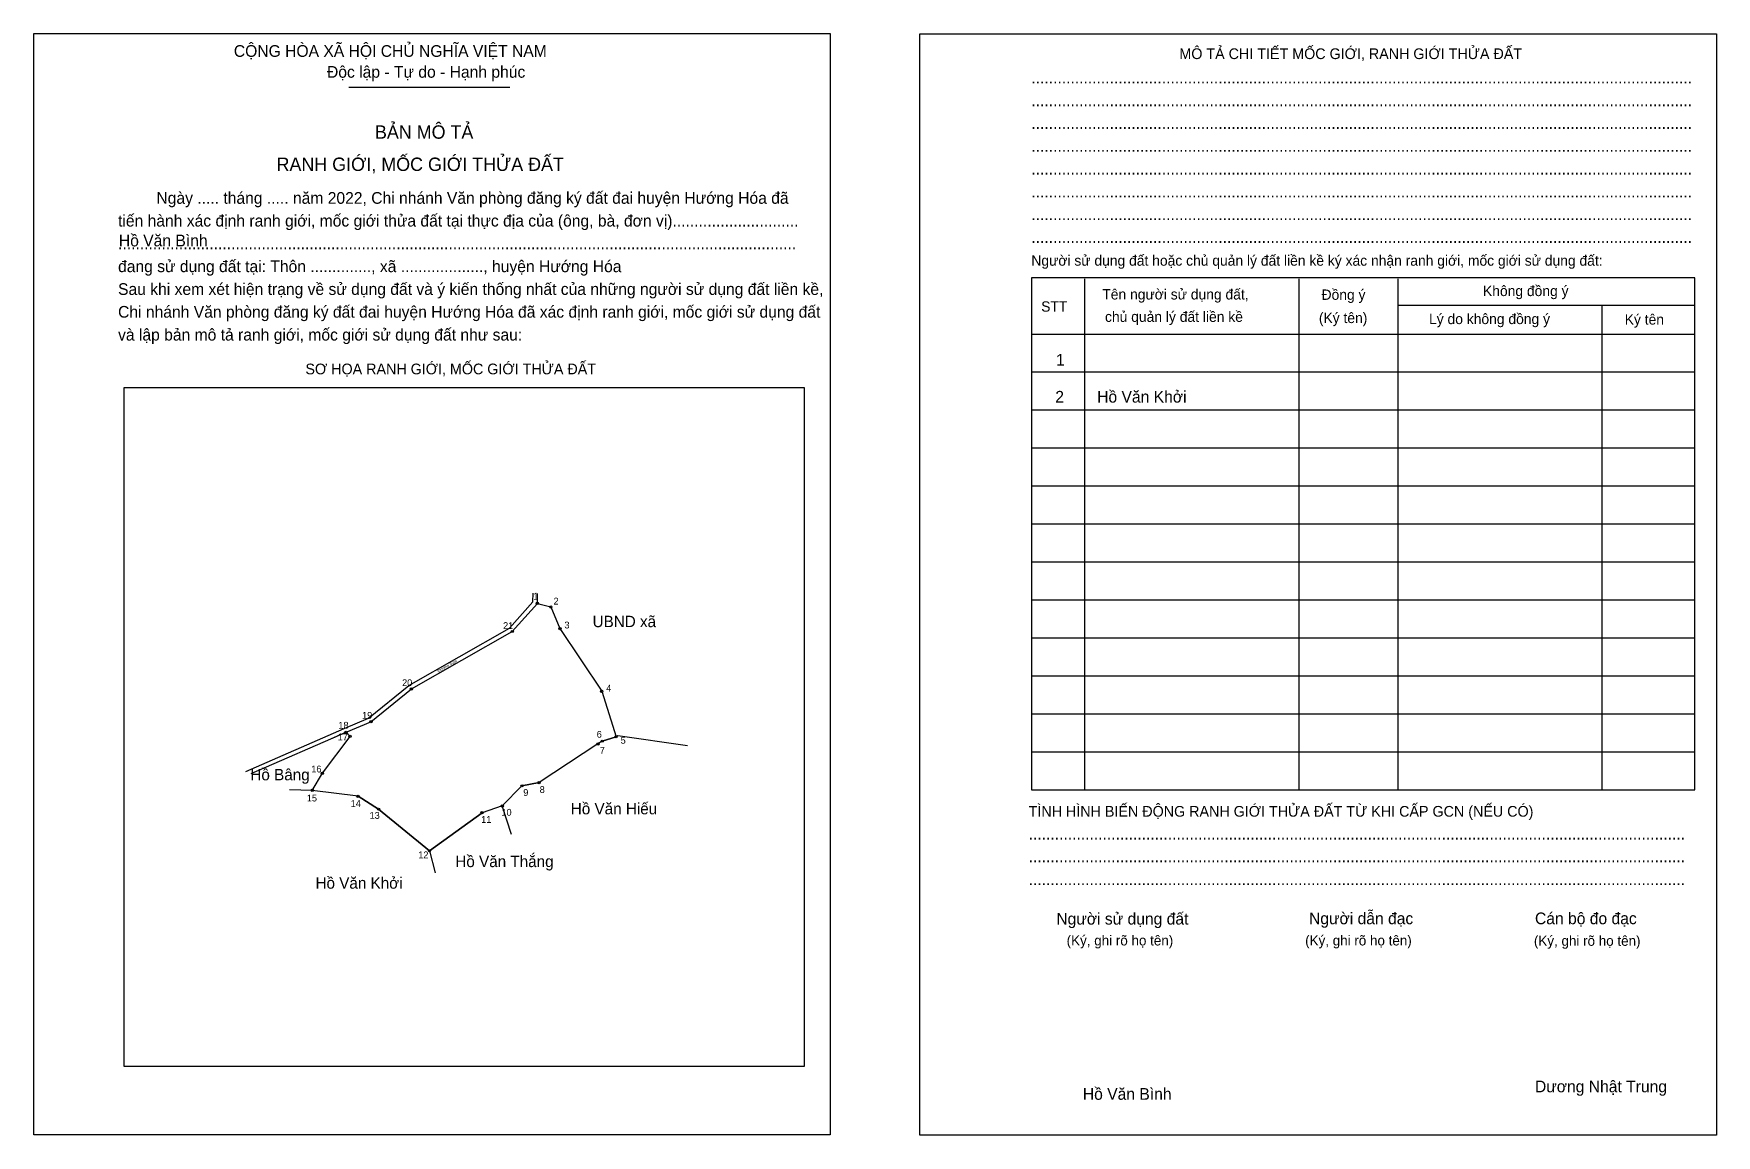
# Model space of a CAD drawing. Extents: x 544812 to 546246, y 1834804 to 1835743.
import ezdxf

# ---------------------------------------------------------------- set-up
doc = ezdxf.new("R2010")
doc.units = 0
for name, color, linetype in [('Level 1', 7, 'Continuous'), ('Level 10', 7, 'Continuous'), ('Level 11', 7, 'Continuous'), ('Level 2', 7, 'Continuous'), ('Level 25', 7, 'Continuous'), ('Level 27', 7, 'Continuous'), ('Level 36', 7, 'Continuous'), ('Level 52', 7, 'Continuous'), ('Level 55', 7, 'Continuous'), ('Level 6', 7, 'Continuous'), ('Level 9', 7, 'Continuous')]:
    doc.layers.add(name, color=color, linetype=linetype)

msp = doc.modelspace()

# ---------------------------------------------------------------- linework, layer by layer
at = {"layer": 'Level 1'}
for p, q in [((544811.8, 1835743.5), (544811.8, 1835743.5)), ((545567.1, 1835743.2), (545567.1, 1835743.2)), ((545080.4, 1835697.8), (545217.7, 1835697.8)), ((545707.5, 1835534.3), (545707.5, 1835098.7)), ((545890.1, 1835534.3), (545890.1, 1835098.7)), ((545974.6, 1835534.3), (545974.6, 1835098.7)), ((545974.6, 1835511.9), (546227.9, 1835511.9)), ((546148.5, 1835511.9), (546148.5, 1835098.7)), ((545662.2, 1835487.3), (546227.9, 1835487.3)), ((545662.2, 1835455), (546227.9, 1835455)), ((544888.9, 1835441.7), (544888.9, 1835441.7)), ((545662.2, 1835422.6), (546227.9, 1835422.6)), ((545662.2, 1835390.2), (546227.9, 1835390.2)), ((545662.2, 1835357.8), (546227.9, 1835357.8)), ((545662.2, 1835325.4), (546227.9, 1835325.4)), ((545662.2, 1835293), (546227.9, 1835293)), ((545662.2, 1835260.7), (546227.9, 1835260.7)), ((545662.2, 1835228.3), (546227.9, 1835228.3)), ((545662.2, 1835195.9), (546227.9, 1835195.9)), ((545662.2, 1835163.5), (546227.9, 1835163.5)), ((545662.2, 1835131.1), (546227.9, 1835131.1)), ((545468.5, 1834862.7), (545468.5, 1834862.7)), ((545490.7, 1834804.4), (545490.7, 1834804.4)), ((546246.1, 1834804.1), (546246.1, 1834804.1))]:
    msp.add_line(p, q, dxfattribs=at)
for points in [[(546227.9, 1835535.3), (545662.2, 1835535.3), (545662.2, 1835098.7), (546227.9, 1835098.7)], [(544888.9, 1835441.7), (545468.5, 1835441.7), (545468.5, 1834862.7), (544888.9, 1834862.7)]]:
    msp.add_lwpolyline(points, close=True, dxfattribs=at)
at = {"layer": 'Level 10'}
for p, q in [((545309.7, 1835144.6), (545308.2, 1835143.9)), ((545369.1, 1835136.2), (545309.7, 1835144.6)), ((545219.2, 1835060.5), (545211.2, 1835085))]:
    msp.add_line(p, q, dxfattribs=at)
msp.add_lwpolyline([(545228, 1835102.1), (545211.2, 1835085), (545194, 1835079.2), (545149.2, 1835046.7), (545105.8, 1835082.2), (545088.3, 1835093.2), (545049.2, 1835098.2), (545057.9, 1835112.8), (545081.5, 1835144.2), (545078.1, 1835147.8), (545099.2, 1835156.7), (545133.7, 1835184.7), (545219.7, 1835233.7), (545241.1, 1835257.7), (545252.6, 1835254.7), (545260.3, 1835236.2), (545296, 1835182.7), (545308.2, 1835143.9), (545296.4, 1835140.2), (545292.7, 1835137.8), (545242.6, 1835104.9)], close=True, dxfattribs=at)
at = {"layer": 'Level 11'}
for p, q in [((545217.4, 1835236.5), (545237.4, 1835258.9)), ((545237.4, 1835258.9), (545237.5, 1835266.5)), ((545241.1, 1835257.7), (545241.2, 1835266.2)), ((545131.6, 1835187.7), (545217.4, 1835236.5)), ((545097.3, 1835159.8), (545131.6, 1835187.7)), ((545076.5, 1835151), (545097.3, 1835159.8)), ((544992.6, 1835114.4), (545076.5, 1835151)), ((544997.2, 1835112.5), (545078.1, 1835147.8))]:
    msp.add_line(p, q, dxfattribs=at)
for centre in [(545241.1, 1835257.7), (545252.6, 1835254.7), (545219.7, 1835233.7), (545260.3, 1835236.2), (545133.7, 1835184.7), (545296, 1835182.7), (545078.1, 1835147.8), (545081.5, 1835144.2), (545099.2, 1835156.7), (545308.2, 1835143.9), (545292.7, 1835137.8), (545296.4, 1835140.2), (545057.9, 1835112.8), (545228, 1835102.1), (545228, 1835102.1), (545242.6, 1835104.9), (545049.2, 1835098.2), (545088.3, 1835093.2), (545105.8, 1835082.2), (545194, 1835079.2), (545211.2, 1835085), (545149.2, 1835046.7)]:
    msp.add_circle(centre, 0.971, dxfattribs=at)
at = {"layer": 'Level 2'}
for points in [[(544811.8, 1835743.5), (545490.7, 1835743.5), (545490.7, 1834804.4), (544811.8, 1834804.4)], [(545567.1, 1835743.2), (546246.1, 1835743.2), (546246.1, 1834804.1), (545567.1, 1834804.1)]]:
    msp.add_lwpolyline(points, close=True, dxfattribs=at)
at = {"layer": 'Level 25'}
for p, q in [((545133.7, 1835184.7), (545219.7, 1835233.7)), ((545099.2, 1835156.7), (545133.7, 1835184.7)), ((545296.4, 1835140.2), (545308.2, 1835143.9)), ((545228, 1835102.1), (545242.6, 1835104.9)), ((545088.3, 1835093.2), (545105.8, 1835082.2)), ((545105.8, 1835082.2), (545149.2, 1835046.7)), ((545149.2, 1835046.7), (545194, 1835079.2))]:
    msp.add_line(p, q, dxfattribs=at)
at = {"layer": 'Level 27'}
for p, q in [((545078.1, 1835147.8), (545060.3, 1835140)), ((545049.2, 1835098.2), (545029.7, 1835098.7)), ((545149.2, 1835046.7), (545153.9, 1835027.8))]:
    msp.add_line(p, q, dxfattribs=at)

# ---------------------------------------------------------------- texts
at = {"layer": 'Level 1'}
for s, height, p in [('CỘNG HÒA XÃ HỘI CHỦ NGHĨA VIỆT NAM', 9.973, (544982.4, 1835723.7)), ('MÔ TẢ CHI TIẾT MỐC GIỚI, RANH GIỚI THỬA ĐẤT', 9.118, (545788.4, 1835721.8)), ('Độc lập - Tự do - Hạnh phúc', 9.973, (545061.8, 1835705.9)), ('........................................................................................................................................................', 9.9732, (545662.2, 1835701.1)), ('........................................................................................................................................................', 9.9732, (545662.2, 1835681.6)), ('BẢN MÔ TẢ', 11.4, (545102.7, 1835653.9)), ('........................................................................................................................................................', 9.9732, (545662.2, 1835662.2)), ('RANH GIỚI, MỐC GIỚI THỬA ĐẤT', 11.399, (545018.8, 1835626.4)), ('........................................................................................................................................................', 9.9732, (545662.2, 1835642.8)), ('........................................................................................................................................................', 9.9732, (545662.2, 1835623.3)), ('Ngày ..... tháng ..... năm 2022, Chi nhánh Văn phòng đăng ký đất đai huyện Hướng Hóa đã', 9.973, (544916.4, 1835598.4)), ('........................................................................................................................................................', 9.9732, (545662.2, 1835603.9)), ('tiến hành xác định ranh giới, mốc giới thửa đất tại thực địa của (ông, bà, đơn vị).............................', 9.9732, (544883.7, 1835579)), ('........................................................................................................................................................', 9.9732, (545662.2, 1835584.5)), ('............................................................................................................................................................', 9.9732, (544883.7, 1835559.6)), ('........................................................................................................................................................', 9.9732, (545662.2, 1835565.1)), ('đang sử dụng đất tại: Thôn .............., xã ..................., huyện Hướng Hóa', 9.973, (544883.7, 1835540.1)), ('Người sử dụng đất hoặc chủ quản lý đất liền kề ký xác nhận ranh giới, mốc giới sử dụng đất:', 8.834, (545662.2, 1835545.6)), ('Sau khi xem xét hiện trạng về sử dụng đất và ý kiến thống nhất của những người sử dụng đất liền kề,', 9.973, (544883.7, 1835520.7)), ('Tên người sử dụng đất,', 8.834, (545722.7, 1835516.8)), ('Đồng ý', 8.83, (545909.6, 1835516.5)), ('Không đồng ý', 8.834, (546047.2, 1835519.7)), ('Chi nhánh Văn phòng đăng ký đất đai huyện Hướng Hóa đã xác định ranh giới, mốc giới sử dụng đất', 9.973, (544883.7, 1835501.3)), ('STT', 8.83, (545670.6, 1835506.4)), ('chủ quản lý đất liền kề', 8.834, (545725, 1835497.7)), ('(Ký tên)', 8.83, (545907.3, 1835496.7)), ('Lý do không đồng ý', 8.834, (546001.2, 1835495.8)), ('Ký tên', 8.83, (546168, 1835495.4)), ('và lập bản mô tả ranh giới, mốc giới sử dụng đất như sau:', 9.973, (544883.7, 1835481.8)), ('SƠ HỌA RANH GIỚI, MỐC GIỚI THỬA ĐẤT', 9.118, (545043.4, 1835453)), ('TÌNH HÌNH BIẾN ĐỘNG RANH GIỚI THỬA ĐẤT TỪ KHI CẤP GCN (NẾU CÓ)', 9.118, (545659.9, 1835075.8)), ('.......................................................................................................................................................', 9.9732, (545659.9, 1835056.3)), ('.......................................................................................................................................................', 9.9732, (545659.9, 1835036.9)), ('.......................................................................................................................................................', 9.9732, (545659.9, 1835017.5)), ('Người sử dụng đất', 9.973, (545683.5, 1834983.8)), ('Người dẫn đạc', 9.973, (545898.9, 1834984.1)), ('Cán bộ đo đạc', 9.973, (546091.5, 1834984.1)), ('(Ký, ghi rõ họ tên)', 8.549, (545692.3, 1834966)), ('(Ký, ghi rõ họ tên)', 8.549, (545895.6, 1834966)), ('(Ký, ghi rõ họ tên)', 8.549, (546090.6, 1834965.7)), ('Dương Nhật Trung', 9.973, (546091.5, 1834840.8))]:
    msp.add_text(s, height=height, dxfattribs=at).set_placement(p)
at = {"layer": 'Level 10'}
msp.add_text('Đường thôn', height=2.5, rotation=29.6462, dxfattribs=at).set_placement((545156.8, 1835198.6))
at = {"layer": 'Level 36'}
for s, height, p in [('UBND xã', 9.71, (545288.2, 1835237.4)), ('Hồ Bâng', 9.71, (544996.5, 1835106.8)), ('Hồ Văn Hiếu', 9.715, (545269.6, 1835077.8)), ('Hồ Văn Thắng', 9.715, (545171.2, 1835032.8)), ('Hồ Văn Khởi', 9.715, (545052, 1835014.4))]:
    msp.add_text(s, height=height, dxfattribs=at).set_placement(p)
at = {"layer": 'Level 52'}
for s, height, p in [('1', 9.97, (545683.2, 1835460.4)), ('2', 9.97, (545682.6, 1835428.9)), ('Hồ Văn Khởi', 9.973, (545718.3, 1835428.9))]:
    msp.add_text(s, height=height, dxfattribs=at).set_placement(p)
at = {"layer": 'Level 55'}
for s, p in [('1', (545240.9, 1835257.7)), ('2', (545252.4, 1835254.7)), ('21', (545219.3, 1835233.7)), ('3', (545260.1, 1835236.2)), ('20', (545133.2, 1835184.7)), ('4', (545295.8, 1835182.7)), ('18', (545077.7, 1835147.8)), ('17', (545081, 1835144.2)), ('19', (545098.7, 1835156.7)), ('5', (545308, 1835143.9)), ('7', (545292.5, 1835137.8)), ('6', (545296.2, 1835140.2)), ('16', (545057.4, 1835112.8)), ('9', (545227.8, 1835102.1)), ('8', (545242.4, 1835104.9)), ('15', (545048.7, 1835098.2)), ('14', (545087.8, 1835093.2)), ('13', (545105.4, 1835082.2)), ('11', (545193.6, 1835079.2)), ('10', (545210.8, 1835085)), ('12', (545148.8, 1835046.7))]:
    msp.add_text(s, height=0.648, dxfattribs=at).set_placement(p)
at = {"layer": 'Level 6'}
for p in [(544884.4, 1835562.1), (545706.1, 1834834.4)]:
    msp.add_text('Hồ Văn Bình', height=9.974, dxfattribs=at).set_placement(p)
at = {"layer": 'Level 9'}
for s, p in [('1', (545237.6, 1835260.9)), ('2', (545254.9, 1835256.7)), ('21', (545211.9, 1835235.8)), ('3', (545264.2, 1835236.3)), ('20', (545125.8, 1835187.1)), ('4', (545299.8, 1835182.5)), ('19', (545091.7, 1835159.3)), ('17', (545070.9, 1835140.9)), ('18', (545071.5, 1835150.8)), ('6', (545291.7, 1835143.1)), ('7', (545294.3, 1835129.4)), ('5', (545312.1, 1835138)), ('16', (545048.4, 1835113.5)), ('8', (545243.1, 1835096)), ('15', (545044.6, 1835088.8)), ('14', (545082, 1835084.1)), ('9', (545229.1, 1835093.5)), ('13', (545098.1, 1835074)), ('11', (545193.2, 1835070.5)), ('10', (545210.5, 1835076.6)), ('12', (545139.6, 1835040.3))]:
    msp.add_text(s, height=5.83, dxfattribs=at).set_placement(p)

doc.saveas('drawing.dxf')
